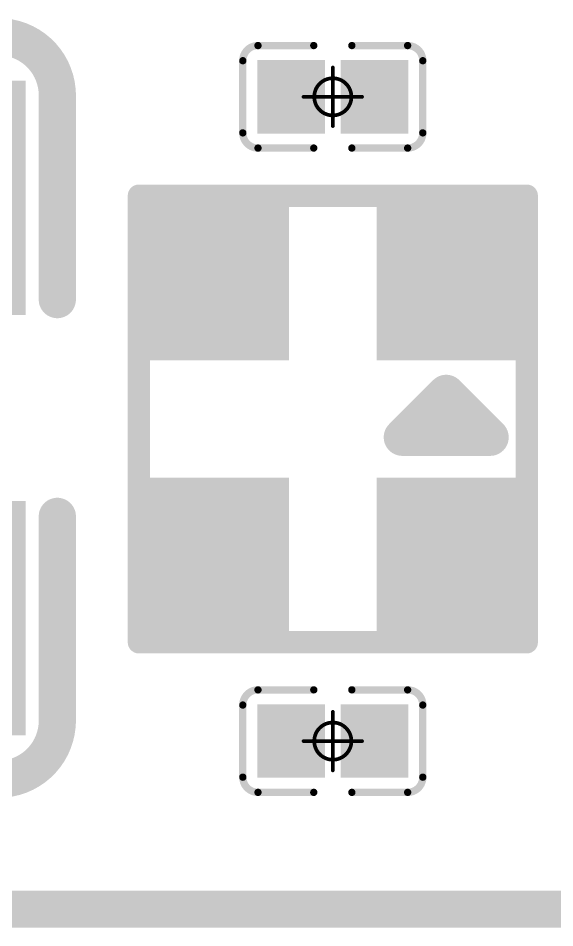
# Model space of a CAD drawing. Header units: millimetres. Extents: x 19.13 to 23.12, y 5.07 to 8.34.
# Drawn here: x 20.1744 to 20.3187, y 5.1536 to 5.3982 of the extents above; entities that cross this region are included whole.
import ezdxf

# ---------------------------------------------------------------- set-up
doc = ezdxf.new("R2010")
doc.units = ezdxf.units.MM
doc.header["$MEASUREMENT"] = 0
for name, color, linetype in [('BottomLayer', 5, 'Continuous'), ('BottomOverlay', 54, 'Continuous'), ('BottomPaste', 16, 'Continuous'), ('BottomSolder', 6, 'Continuous'), ('KeepOutLayer', 6, 'Continuous'), ('Mechanical15', 56, 'Continuous')]:
    doc.layers.add(name, color=color, linetype=linetype)

# ---------------------------------------------------------------- blocks, each defined once
blk = doc.blocks.new('CRYSTAL_SMD_2520_B_71')
at = {"layer": 'BottomLayer'}
for points in [[(-0.01673, 0.04823), (-0.0561, 0.04823), (-0.01673, 0.0128), (-0.0561, 0.0128)], [(0.0561, 0.04823), (0.01673, 0.04823), (0.0561, 0.0128), (0.01673, 0.0128)], [(-0.01673, -0.0128), (-0.0561, -0.0128), (-0.01673, -0.04823), (-0.0561, -0.04823)], [(0.0561, -0.0128), (0.01673, -0.0128), (0.0561, -0.04823), (0.01673, -0.04823)]]:
    blk.add_solid(points, dxfattribs=at)
at = {"layer": 'BottomOverlay'}
for points, const_width in [([(-0.06004, -0.05217), (-0.06004, 0.05216)], 0.006), ([(0.06004, 0.05216), (-0.06004, 0.05216)], 0.006), ([(0.06004, -0.05217), (0.06004, 0.05216)], 0.006), ([(-0.00492, -0.04232), (-0.00492, -0.0187)], 0.01), ([(0.00689, -0.03051), (-0.00492, -0.0187)], 0.01), ([(-0.00492, -0.04232), (0.00689, -0.03051)], 0.01), ([(0.06004, -0.05217), (-0.06004, -0.05217)], 0.006)]:
    blk.add_lwpolyline(points, dxfattribs=dict(at, const_width=const_width))
for points, const_width in [([(-0.06154, 0.05216, 1), (-0.05854, 0.05216, 1)], 0.003), ([(-0.06154, 0.05216, 1), (-0.05854, 0.05216, 1)], 0.003), ([(0.05854, 0.05216, 1), (0.06154, 0.05216, 1)], 0.003), ([(0.05854, 0.05216, 1), (0.06154, 0.05216, 1)], 0.003), ([(-0.00742, -0.0187, 1), (-0.00242, -0.0187, 1)], 0.005), ([(-0.00742, -0.0187, 1), (-0.00242, -0.0187, 1)], 0.005), ([(0.00439, -0.03051, 1), (0.00939, -0.03051, 1)], 0.005), ([(0.00439, -0.03051, 1), (0.00939, -0.03051, 1)], 0.005), ([(-0.00742, -0.04232, 1), (-0.00242, -0.04232, 1)], 0.005), ([(-0.00742, -0.04232, 1), (-0.00242, -0.04232, 1)], 0.005), ([(-0.06154, -0.05217, 1), (-0.05854, -0.05217, 1)], 0.003), ([(-0.06154, -0.05217, 1), (-0.05854, -0.05217, 1)], 0.003), ([(0.05854, -0.05217, 1), (0.06154, -0.05217, 1)], 0.003), ([(0.05854, -0.05217, 1), (0.06154, -0.05217, 1)], 0.003)]:
    blk.add_lwpolyline(points, format="xyb", close=True, dxfattribs=dict(at, const_width=const_width))
at = {"layer": 'BottomPaste'}
for points in [[(-0.01673, 0.04823), (-0.0561, 0.04823), (-0.01673, 0.0128), (-0.0561, 0.0128)], [(0.0561, 0.04823), (0.01673, 0.04823), (0.0561, 0.0128), (0.01673, 0.0128)], [(-0.01673, -0.0128), (-0.0561, -0.0128), (-0.01673, -0.04823), (-0.0561, -0.04823)], [(0.0561, -0.0128), (0.01673, -0.0128), (0.0561, -0.04823), (0.01673, -0.04823)]]:
    blk.add_solid(points, dxfattribs=at)
at = {"layer": 'BottomSolder'}
for points in [[(-0.01575, 0.04921), (-0.05709, 0.04921), (-0.01575, 0.01181), (-0.05709, 0.01181)], [(0.05709, 0.04921), (0.01575, 0.04921), (0.05709, 0.01181), (0.01575, 0.01181)], [(-0.01575, -0.01181), (-0.05709, -0.01181), (-0.01575, -0.04921), (-0.05709, -0.04921)], [(0.05709, -0.01181), (0.01575, -0.01181), (0.05709, -0.04921), (0.01575, -0.04921)]]:
    blk.add_solid(points, dxfattribs=at)
at = {"layer": 'Mechanical15'}
for points, const_width in [([(0.03992, -0.03099, 1), (0.0281, -0.03099, 1)], 0.01181), ([(0.02515, -0.03099, 1), (0.03105, -0.03099, 1)], 0.00591), ([(0.03697, -0.03099, 1), (0.04287, -0.03099, 1)], 0.00591)]:
    blk.add_lwpolyline(points, format="xyb", close=True, dxfattribs=dict(at, const_width=const_width))
blk = doc.blocks.new('C0201_B_217')
at = {"layer": 'BottomLayer'}
for points in [[(-0.01831, -0.00787), (-0.00413, -0.00787), (-0.01831, 0.00787), (-0.00413, 0.00787)], [(0.00413, -0.00787), (0.01831, -0.00787), (0.00413, 0.00787), (0.01831, 0.00787)]]:
    blk.add_solid(points, dxfattribs=at)
at = {"layer": 'BottomOverlay', "const_width": 0.00197}
for points in [[(-0.02421, 0.0097, -0.414214), (-0.02013, 0.01378)], [(0.02013, 0.01378, -0.414214), (0.02421, 0.0097)], [(-0.02013, -0.01378, -0.414214), (-0.02421, -0.0097)], [(0.02421, -0.0097, -0.414214), (0.02013, -0.01378)]]:
    blk.add_lwpolyline(points, format="xyb", dxfattribs=at)
for points in [[(-0.00512, 0.01378), (-0.02013, 0.01378)], [(0.02013, 0.01378), (0.00512, 0.01378)], [(-0.02421, 0.0097), (-0.02421, -0.0097)], [(0.02421, 0.0097), (0.02421, -0.0097)], [(-0.00512, -0.01378), (-0.02013, -0.01378)], [(0.02013, -0.01378), (0.00512, -0.01378)]]:
    blk.add_lwpolyline(points, dxfattribs=at)
at = {"layer": 'BottomOverlay', "const_width": 0.000984}
for points in [[(-0.02062, 0.01378, 1), (-0.01964, 0.01378, 1)], [(-0.02062, 0.01378, 1), (-0.01964, 0.01378, 1)], [(-0.00561, 0.01378, 1), (-0.00463, 0.01378, 1)], [(0.00463, 0.01378, 1), (0.00561, 0.01378, 1)], [(0.01964, 0.01378, 1), (0.02062, 0.01378, 1)], [(0.01964, 0.01378, 1), (0.02062, 0.01378, 1)], [(-0.0247, 0.0097, 1), (-0.02372, 0.0097, 1)], [(-0.0247, 0.0097, 1), (-0.02372, 0.0097, 1)], [(0.02372, 0.0097, 1), (0.0247, 0.0097, 1)], [(0.02372, 0.0097, 1), (0.0247, 0.0097, 1)], [(-0.0247, -0.0097, 1), (-0.02372, -0.0097, 1)], [(-0.0247, -0.0097, 1), (-0.02372, -0.0097, 1)], [(0.02372, -0.0097, 1), (0.0247, -0.0097, 1)], [(0.02372, -0.0097, 1), (0.0247, -0.0097, 1)], [(-0.02062, -0.01378, 1), (-0.01964, -0.01378, 1)], [(-0.02062, -0.01378, 1), (-0.01964, -0.01378, 1)], [(-0.00561, -0.01378, 1), (-0.00463, -0.01378, 1)], [(0.00463, -0.01378, 1), (0.00561, -0.01378, 1)], [(0.01964, -0.01378, 1), (0.02062, -0.01378, 1)], [(0.01964, -0.01378, 1), (0.02062, -0.01378, 1)]]:
    blk.add_lwpolyline(points, format="xyb", close=True, dxfattribs=at)
at = {"layer": 'BottomPaste'}
for points in [[(-0.01831, -0.00787), (-0.00413, -0.00787), (-0.01831, 0.00787), (-0.00413, 0.00787)], [(0.00413, -0.00787), (0.01831, -0.00787), (0.00413, 0.00787), (0.01831, 0.00787)]]:
    blk.add_solid(points, dxfattribs=at)
at = {"layer": 'BottomSolder'}
for points in [[(-0.02031, -0.00987), (-0.00213, -0.00987), (-0.02031, 0.00987), (-0.00213, 0.00987)], [(0.00213, -0.00987), (0.02031, -0.00987), (0.00213, 0.00987), (0.02031, 0.00987)]]:
    blk.add_solid(points, dxfattribs=at)
at = {"layer": 'Mechanical15', "const_width": 0.001}
for points in [[(0, 0.00787), (0, -0.00787)], [(0.00787, 0), (-0.00787, 0)]]:
    blk.add_lwpolyline(points, dxfattribs=at)
at = {"layer": 'Mechanical15'}
for points, const_width in [([(-0.00025, 0.00787, 1), (0.00025, 0.00787, 1)], 0.0005), ([(0.005, 0, 1), (-0.005, 0, 1)], 0.001), ([(-0.00812, 0, 1), (-0.00762, 0, 1)], 0.0005), ([(-0.00525, 0, 1), (-0.00475, 0, 1)], 0.0005), ([(0.00475, 0, 1), (0.00525, 0, 1)], 0.0005), ([(0.00762, 0, 1), (0.00812, 0, 1)], 0.0005), ([(-0.00025, -0.00787, 1), (0.00025, -0.00787, 1)], 0.0005)]:
    blk.add_lwpolyline(points, format="xyb", close=True, dxfattribs=dict(at, const_width=const_width))
blk = doc.blocks.new('C0201_B_218')
at = {"layer": 'BottomLayer'}
for points in [[(-0.01831, -0.00787), (-0.00413, -0.00787), (-0.01831, 0.00787), (-0.00413, 0.00787)], [(0.00413, -0.00787), (0.01831, -0.00787), (0.00413, 0.00787), (0.01831, 0.00787)]]:
    blk.add_solid(points, dxfattribs=at)
at = {"layer": 'BottomOverlay', "const_width": 0.00197}
for points in [[(-0.02421, 0.0097, -0.414214), (-0.02013, 0.01378)], [(0.02013, 0.01378, -0.414214), (0.02421, 0.0097)], [(-0.02013, -0.01378, -0.414214), (-0.02421, -0.0097)], [(0.02421, -0.0097, -0.414214), (0.02013, -0.01378)]]:
    blk.add_lwpolyline(points, format="xyb", dxfattribs=at)
for points in [[(-0.02013, 0.01378), (-0.00512, 0.01378)], [(0.00512, 0.01378), (0.02013, 0.01378)], [(-0.02421, -0.0097), (-0.02421, 0.0097)], [(0.02421, -0.0097), (0.02421, 0.0097)], [(-0.02013, -0.01378), (-0.00512, -0.01378)], [(0.00512, -0.01378), (0.02013, -0.01378)]]:
    blk.add_lwpolyline(points, dxfattribs=at)
at = {"layer": 'BottomOverlay', "const_width": 0.000984}
for points in [[(-0.02062, 0.01378, 1), (-0.01964, 0.01378, 1)], [(-0.02062, 0.01378, 1), (-0.01964, 0.01378, 1)], [(-0.00561, 0.01378, 1), (-0.00463, 0.01378, 1)], [(0.00463, 0.01378, 1), (0.00561, 0.01378, 1)], [(0.01964, 0.01378, 1), (0.02062, 0.01378, 1)], [(0.01964, 0.01378, 1), (0.02062, 0.01378, 1)], [(-0.0247, 0.0097, 1), (-0.02372, 0.0097, 1)], [(-0.0247, 0.0097, 1), (-0.02372, 0.0097, 1)], [(0.02372, 0.0097, 1), (0.0247, 0.0097, 1)], [(0.02372, 0.0097, 1), (0.0247, 0.0097, 1)], [(-0.0247, -0.0097, 1), (-0.02372, -0.0097, 1)], [(-0.0247, -0.0097, 1), (-0.02372, -0.0097, 1)], [(0.02372, -0.0097, 1), (0.0247, -0.0097, 1)], [(0.02372, -0.0097, 1), (0.0247, -0.0097, 1)], [(-0.02062, -0.01378, 1), (-0.01964, -0.01378, 1)], [(-0.02062, -0.01378, 1), (-0.01964, -0.01378, 1)], [(-0.00561, -0.01378, 1), (-0.00463, -0.01378, 1)], [(0.00463, -0.01378, 1), (0.00561, -0.01378, 1)], [(0.01964, -0.01378, 1), (0.02062, -0.01378, 1)], [(0.01964, -0.01378, 1), (0.02062, -0.01378, 1)]]:
    blk.add_lwpolyline(points, format="xyb", close=True, dxfattribs=at)
at = {"layer": 'BottomPaste'}
for points in [[(-0.01831, -0.00787), (-0.00413, -0.00787), (-0.01831, 0.00787), (-0.00413, 0.00787)], [(0.00413, -0.00787), (0.01831, -0.00787), (0.00413, 0.00787), (0.01831, 0.00787)]]:
    blk.add_solid(points, dxfattribs=at)
at = {"layer": 'BottomSolder'}
for points in [[(-0.02031, -0.00987), (-0.00213, -0.00987), (-0.02031, 0.00987), (-0.00213, 0.00987)], [(0.00213, -0.00987), (0.02031, -0.00987), (0.00213, 0.00987), (0.02031, 0.00987)]]:
    blk.add_solid(points, dxfattribs=at)
at = {"layer": 'Mechanical15', "const_width": 0.001}
for points in [[(0, -0.00787), (0, 0.00787)], [(-0.00787, 0), (0.00787, 0)]]:
    blk.add_lwpolyline(points, dxfattribs=at)
at = {"layer": 'Mechanical15'}
for points, const_width in [([(-0.00025, 0.00787, 1), (0.00025, 0.00787, 1)], 0.0005), ([(0.005, 0, 1), (-0.005, 0, 1)], 0.001), ([(-0.00812, 0, 1), (-0.00762, 0, 1)], 0.0005), ([(-0.00525, 0, 1), (-0.00475, 0, 1)], 0.0005), ([(0.00475, 0, 1), (0.00525, 0, 1)], 0.0005), ([(0.00762, 0, 1), (0.00812, 0, 1)], 0.0005), ([(-0.00025, -0.00787, 1), (0.00025, -0.00787, 1)], 0.0005)]:
    blk.add_lwpolyline(points, format="xyb", close=True, dxfattribs=dict(at, const_width=const_width))
blk = doc.blocks.new('C1206_B_436')
at = {"layer": 'BottomLayer'}
for points in [[(-0.08301, -0.0315), (-0.02801, -0.0315), (-0.08301, 0.0315), (-0.02801, 0.0315)], [(0.02998, -0.0315), (0.08498, -0.0315), (0.02998, 0.0315), (0.08498, 0.0315)]]:
    blk.add_solid(points, dxfattribs=at)
at = {"layer": 'BottomOverlay', "const_width": 0.01}
for points in [[(-0.09882, 0.02825, -0.414214), (-0.08307, 0.044)], [(0.08504, 0.044, -0.414214), (0.10079, 0.02825)], [(-0.08307, -0.044, -0.414214), (-0.09882, -0.02825)], [(0.10079, -0.02825, -0.414214), (0.08504, -0.044)]]:
    blk.add_lwpolyline(points, format="xyb", dxfattribs=at)
at = {"layer": 'BottomOverlay'}
for points, const_width in [([(-0.02815, 0.044), (-0.08346, 0.044)], 0.01), ([(0.08543, 0.044), (0.03012, 0.044)], 0.01), ([(-0.09882, -0.02825), (-0.09882, 0.02717)], 0.01), ([(0.10079, -0.02825), (0.10079, 0.02717)], 0.01), ([(-0.005, -0.025), (-0.005, 0.025)], 0.006), ([(0.005, -0.025), (0.005, 0.025)], 0.006), ([(-0.005, 0), (-0.02, 0)], 0.006), ([(0.02, 0), (0.005, 0)], 0.006), ([(-0.02815, -0.044), (-0.08346, -0.044)], 0.01), ([(0.08543, -0.044), (0.03012, -0.044)], 0.01)]:
    blk.add_lwpolyline(points, dxfattribs=dict(at, const_width=const_width))
for points, const_width in [([(-0.08596, 0.044, 1), (-0.08096, 0.044, 1)], 0.005), ([(-0.08557, 0.044, 1), (-0.08057, 0.044, 1)], 0.005), ([(-0.03065, 0.044, 1), (-0.02565, 0.044, 1)], 0.005), ([(0.02762, 0.044, 1), (0.03262, 0.044, 1)], 0.005), ([(0.08254, 0.044, 1), (0.08754, 0.044, 1)], 0.005), ([(0.08293, 0.044, 1), (0.08793, 0.044, 1)], 0.005), ([(-0.10132, 0.02825, 1), (-0.09632, 0.02825, 1)], 0.005), ([(-0.10132, 0.02717, 1), (-0.09632, 0.02717, 1)], 0.005), ([(0.09829, 0.02825, 1), (0.10329, 0.02825, 1)], 0.005), ([(0.09829, 0.02717, 1), (0.10329, 0.02717, 1)], 0.005), ([(-0.0065, 0.025, 1), (-0.0035, 0.025, 1)], 0.003), ([(0.0035, 0.025, 1), (0.0065, 0.025, 1)], 0.003), ([(-0.0215, 0, 1), (-0.0185, 0, 1)], 0.003), ([(-0.0065, 0, 1), (-0.0035, 0, 1)], 0.003), ([(0.0035, 0, 1), (0.0065, 0, 1)], 0.003), ([(0.0185, 0, 1), (0.0215, 0, 1)], 0.003), ([(-0.0065, -0.025, 1), (-0.0035, -0.025, 1)], 0.003), ([(0.0035, -0.025, 1), (0.0065, -0.025, 1)], 0.003), ([(-0.10132, -0.02825, 1), (-0.09632, -0.02825, 1)], 0.005), ([(-0.10132, -0.02825, 1), (-0.09632, -0.02825, 1)], 0.005), ([(0.09829, -0.02825, 1), (0.10329, -0.02825, 1)], 0.005), ([(0.09829, -0.02825, 1), (0.10329, -0.02825, 1)], 0.005), ([(-0.08596, -0.044, 1), (-0.08096, -0.044, 1)], 0.005), ([(-0.08557, -0.044, 1), (-0.08057, -0.044, 1)], 0.005), ([(-0.03065, -0.044, 1), (-0.02565, -0.044, 1)], 0.005), ([(0.02762, -0.044, 1), (0.03262, -0.044, 1)], 0.005), ([(0.08254, -0.044, 1), (0.08754, -0.044, 1)], 0.005), ([(0.08293, -0.044, 1), (0.08793, -0.044, 1)], 0.005)]:
    blk.add_lwpolyline(points, format="xyb", close=True, dxfattribs=dict(at, const_width=const_width))
at = {"layer": 'BottomPaste'}
for points in [[(-0.08301, -0.0315), (-0.02801, -0.0315), (-0.08301, 0.0315), (-0.02801, 0.0315)], [(0.02998, -0.0315), (0.08498, -0.0315), (0.02998, 0.0315), (0.08498, 0.0315)]]:
    blk.add_solid(points, dxfattribs=at)
at = {"layer": 'BottomSolder'}
for points in [[(-0.08701, -0.0355), (-0.02401, -0.0355), (-0.08701, 0.0355), (-0.02401, 0.0355)], [(0.02598, -0.0355), (0.08898, -0.0355), (0.02598, 0.0355), (0.08898, 0.0355)]]:
    blk.add_solid(points, dxfattribs=at)
at = {"layer": 'Mechanical15', "const_width": 0.00197}
for points in [[(0, -0.01969), (0, 0.01969)], [(0.01969, 0), (-0.01969, 0)]]:
    blk.add_lwpolyline(points, dxfattribs=at)
at = {"layer": 'Mechanical15'}
for points, const_width in [([(-0.00049, 0.01969, 1), (0.00049, 0.01969, 1)], 0.000984), ([(0.01378, 0, 1), (-0.01378, 0, 1)], 0.00197), ([(-0.02018, 0, 1), (-0.01919, 0, 1)], 0.000984), ([(-0.01427, 0, 1), (-0.01329, 0, 1)], 0.000984), ([(0.01329, 0, 1), (0.01427, 0, 1)], 0.000984), ([(0.01919, 0, 1), (0.02018, 0, 1)], 0.000984), ([(-0.00049, -0.01969, 1), (0.00049, -0.01969, 1)], 0.000984)]:
    blk.add_lwpolyline(points, format="xyb", close=True, dxfattribs=dict(at, const_width=const_width))

msp = doc.modelspace()

# ---------------------------------------------------------------- linework, layer by layer
at = {"layer": 'KeepOutLayer', "const_width": 0.01}
msp.add_lwpolyline([(19.16104, 5.15862), (23.05127, 5.15862)], dxfattribs=at)

# ---------------------------------------------------------------- block references
for name, p, rotation in [('C1206_B_436', (20.14089, 5.2924), 90), ('CRYSTAL_SMD_2520_B_71', (20.259, 5.29043), 90), ('C0201_B_217', (20.259, 5.20382), 180)]:
    msp.add_blockref(name, p, dxfattribs=dict(rotation=rotation))
msp.add_blockref('C0201_B_218', (20.259, 5.37705))

doc.saveas('drawing.dxf')
